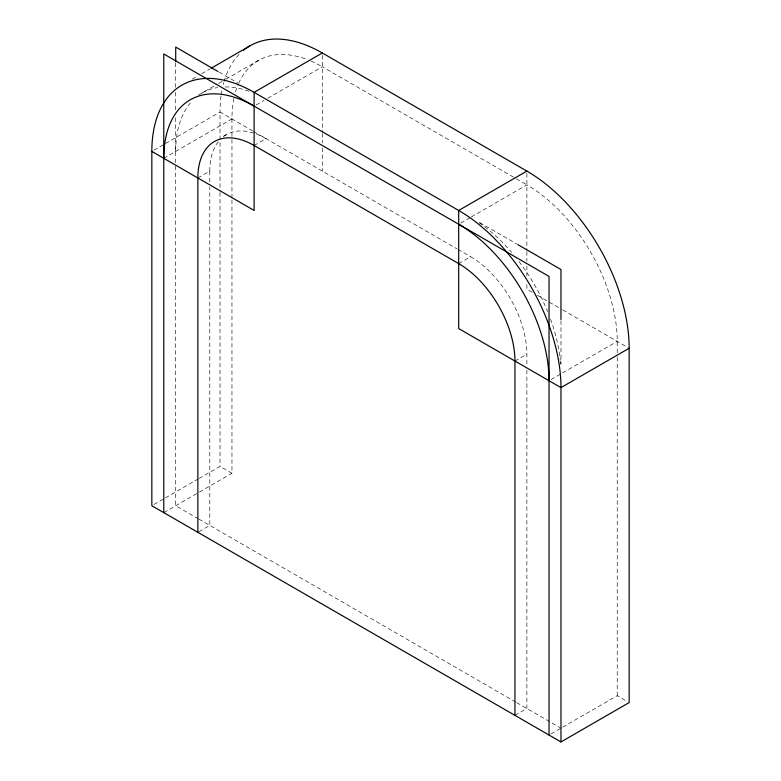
<?xml version="1.0" encoding="UTF-8"?>
<svg xmlns="http://www.w3.org/2000/svg" width="781" height="781" viewBox="0 0 781 781"><rect width="100%" height="100%" fill="white"/><g stroke="black" fill="none" stroke-linecap="round" stroke-linejoin="round"><path stroke-width="0.59" stroke-dasharray="3.9 2.93" d="M192.282 79.135L197.534 76.108M201.723 73.687L210.118 68.835M198.628 94.96L214.365 85.881M218.553 83.45L224.85 79.818M225.904 79.213L258.423 60.44M153.935 150.196L164.43 144.143M165.474 143.538L220.027 112.044A144.651 83.518 60 0 1 221.121 95.419M256.109 104.986L264.066 100.398M267.756 98.26L322.309 66.766L515.284 178.175M163.766 158.299L231.957 118.927A127.772 73.775 60 0 1 233.929 98.377M223.288 136.402L226.275 134.674M197.866 177.98L209.796 171.098A79.555 45.933 60 0 1 218.553 141.341M254.118 145.5L266.057 138.618A79.555 45.933 60 0 0 255.514 133.678M460.683 223.093L470.23 217.577M471.275 216.972L526.882 184.872A127.772 73.775 60 0 1 617.234 341.365L617.234 355.98M458.691 263.607L470.621 256.724A79.555 45.933 60 0 1 526.882 354.164L526.882 366.338M153.935 504.526L164.43 498.463M165.474 497.858L197.993 479.085M199.048 478.48L220.027 466.364L231.957 473.257L231.957 199.292M163.766 512.629L198.394 492.635M199.438 492.03L231.957 473.257M198.862 531.734L209.796 525.418L209.796 186.923M514.943 361.047L526.882 354.164M551.035 379.586L561.627 373.464M562.681 372.859L617.234 341.365M514.943 715.376L526.882 708.484L526.882 367.558M551.035 733.915L561.627 727.794M562.681 727.189L617.234 695.695L627.172 701.436M516.339 178.781L526.882 184.872M218.983 72.067L237.98 83.04M479.7 222.595L516.641 243.916M252.712 130.915L220.027 112.044L220.027 191.189M253.766 131.52L456.914 248.807M457.969 249.412L470.621 256.724M532.154 292.25L526.882 289.204L526.882 283.113M537.426 295.286L561.676 309.296M562.73 309.901L628.168 347.682M198.433 518.857L175.705 505.737L175.705 164.186M198.921 519.14L515.587 701.963M516.641 702.578L560.973 728.175M617.234 357.19L617.234 695.695M560.973 320.747L560.973 364.659M526.882 173.392L526.882 250.242M526.882 251.453L526.882 261.196M526.882 266.067L526.882 275.81M322.309 55.285L322.309 132.135M322.309 133.346L322.309 143.089M322.309 147.96L322.309 171.098M231.957 118.927L231.957 198.071M220.027 192.409L220.027 466.364M209.796 171.098L209.796 182.051M175.705 62.939L175.705 87.335M175.705 92.217L175.705 111.732M175.705 117.833L175.705 163.59M223.854 136.255A79.555 45.933 60 0 1 253.786 133.092M175.705 151.407A127.772 73.775 60 0 1 191.325 101.794M202.162 92.919A127.772 73.775 60 0 1 217.645 87.54M225.035 86.935A127.772 73.775 60 0 1 250.984 92.012M479.124 222.722A127.772 73.775 60 0 1 511.643 252.409M519.033 261.547A127.772 73.775 60 0 1 547.657 311.648M550.468 318.96A127.772 73.775 60 0 1 560.26 360.353M560.377 361.505A127.772 73.775 60 0 1 560.573 363.8M221.287 94.296A144.651 83.518 60 0 1 221.833 90.957M223.239 84.524A144.651 83.518 60 0 1 223.796 82.454M224.088 81.439A144.651 83.518 60 0 1 240.841 52.649M235.55 91.894A127.772 73.775 60 0 1 238.303 84.192M238.654 83.382A127.772 73.775 60 0 1 307.245 59.532M310.984 61.055A127.772 73.775 60 0 1 322.309 66.766"/><path stroke-width="1.17" d="M211.173 68.23L249.988 45.825M322.309 52.991L254.118 92.353A144.651 83.518 60 0 0 151.836 151.407L151.836 505.737L560.973 741.95L629.164 702.578L629.164 348.258A144.651 83.518 60 0 0 526.882 171.098L322.309 52.991A144.651 83.518 60 0 0 245.585 48.695M526.882 171.098L458.691 210.46L254.118 92.353L254.118 210.46L151.836 151.407M629.164 348.258L560.973 387.62L458.691 328.567L458.691 210.46A144.651 83.518 60 0 1 560.973 387.62L560.973 741.95M217.928 71.462L175.705 47.085L175.705 61.719M517.696 244.531L560.973 269.513L560.973 319.527M549.043 735.058L549.043 276.406L163.766 53.967L163.766 512.629M514.943 715.376L514.943 361.047A79.555 45.933 60 0 0 458.691 263.607L254.118 145.5A79.555 45.933 60 0 0 197.866 177.98L197.866 532.31M458.691 224.245A127.772 73.775 60 0 1 549.043 380.737M163.766 158.299A127.772 73.775 60 0 1 254.118 106.138M243.496 50.306A144.651 83.518 60 0 1 244.883 49.213"/></g></svg>
